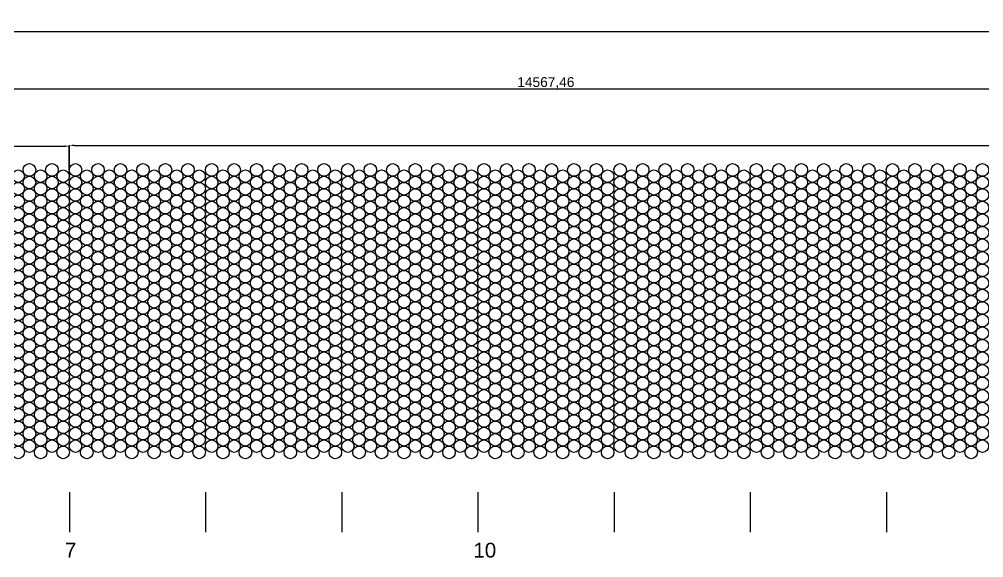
# Model space of a CAD drawing. Header units: millimetres. Extents: x -918 to 51042, y -35619 to 21649.
# Drawn here: x 7150 to 12064, y -26875 to -24131 of the extents above; entities that cross this region are included whole.
import ezdxf

# ---------------------------------------------------------------- set-up
doc = ezdxf.new("R2010")
doc.units = ezdxf.units.MM
doc.layers.add('для лазера', color=7, linetype='Continuous')
doc.styles.get("Standard").update_dxf_attribs({"font": 'arial.ttf'})
doc.dimstyles.new('ISO-25', dxfattribs={"dimtxt": 2.5, "dimasz": 2.5, "dimexe": 1.25, "dimexo": 0.625, "dimtad": 1, "dimtxsty": 'Standard', "dimcen": 2.5, "dimadec": 0, "dimazin": 0, "dimtfac": 1, "dimtmove": 0, "dimatfit": 3, "dimfxl": 1, "dimarcsym": 0})

# ---------------------------------------------------------------- blocks, each defined once
blk = doc.blocks.new('*D31')
at = {"layer": 'Defpoints', "color": 0, "transparency": 16777216}
for p in [(7405.3, -24777.5), (4630.3, -24899.1), (7405.3, -24930.7)]:
    blk.add_point(p, dxfattribs=at)
at = {"layer": 'для лазера', "color": 0, "lineweight": -2, "transparency": 16777216}
for p, q in [((4630.3, -24898.4), (4630.3, -24776.3)), ((4655.3, -24777.5), (7380.3, -24777.5)), ((7405.3, -24930.1), (7405.3, -24776.3))]:
    blk.add_line(p, q, dxfattribs=at)
at = {"layer": 'для лазера', "color": 0, "transparency": 16777216}
for points in [[(4655.3, -24773.3), (4655.3, -24781.7), (4630.3, -24777.5)], [(7380.3, -24773.3), (7380.3, -24781.7), (7405.3, -24777.5)]]:
    blk.add_solid(points, dxfattribs=at)
at = {"layer": 'для лазера', "color": 0, "transparency": 16777216, "insert": (6017.8, -24746.8), "char_height": 50, "attachment_point": 5}
blk.add_mtext('2775,04', dxfattribs=at)
blk = doc.blocks.new('*D32')
at = {"layer": 'Defpoints', "color": 0, "transparency": 16777216}
for p in [(17116.5, -24773.3), (7404.6, -24898.4), (17116.5, -24930.5)]:
    blk.add_point(p, dxfattribs=at)
at = {"layer": 'для лазера', "color": 0, "lineweight": -2, "transparency": 16777216}
for p, q in [((7404.6, -24897.7), (7404.6, -24772.1)), ((7429.6, -24773.3), (17091.5, -24773.3)), ((17116.5, -24929.8), (17116.5, -24772.1))]:
    blk.add_line(p, q, dxfattribs=at)
at = {"layer": 'для лазера', "color": 0, "transparency": 16777216}
for points in [[(7429.6, -24769.2), (7429.6, -24777.5), (7404.6, -24773.3)], [(17091.5, -24769.2), (17091.5, -24777.5), (17116.5, -24773.3)]]:
    blk.add_solid(points, dxfattribs=at)
at = {"layer": 'для лазера', "color": 0, "transparency": 16777216, "insert": (12260.5, -24742.7), "char_height": 50, "attachment_point": 5}
blk.add_mtext('9711,9', dxfattribs=at)
blk = doc.blocks.new('*D33')
at = {"layer": 'Defpoints', "color": 0, "transparency": 16777216}
for p in [(2549, -24486.1), (2549, -24898.3), (17116.5, -24930.4)]:
    blk.add_point(p, dxfattribs=at)
at = {"layer": 'для лазера', "color": 0, "lineweight": -2, "transparency": 16777216}
for p, q in [((2549, -24897.7), (2549, -24484.8)), ((17091.5, -24486.1), (2574, -24486.1)), ((17116.5, -24929.7), (17116.5, -24484.8))]:
    blk.add_line(p, q, dxfattribs=at)
at = {"layer": 'для лазера', "color": 0, "transparency": 16777216}
for points in [[(2574, -24481.9), (2574, -24490.2), (2549, -24486.1)], [(17091.5, -24481.9), (17091.5, -24490.2), (17116.5, -24486.1)]]:
    blk.add_solid(points, dxfattribs=at)
at = {"layer": 'для лазера', "color": 0, "transparency": 16777216, "insert": (9832.7, -24455.4), "char_height": 50, "attachment_point": 5}
blk.add_mtext('14567,46', dxfattribs=at)
blk = doc.blocks.new('*D37')
at = {"layer": 'Defpoints', "color": 0, "transparency": 16777216}
for p in [(2549, -24194.1), (2549, -24898.3), (21972, -24930.4)]:
    blk.add_point(p, dxfattribs=at)
at = {"layer": 'для лазера', "color": 0, "lineweight": -2, "transparency": 16777216}
for p, q in [((2549, -24897.7), (2549, -24192.9)), ((21947, -24194.1), (2574, -24194.1)), ((21972, -24929.7), (21972, -24192.9))]:
    blk.add_line(p, q, dxfattribs=at)
at = {"layer": 'для лазера', "color": 0, "transparency": 16777216}
for points in [[(2574, -24190), (2574, -24198.3), (2549, -24194.1)], [(21947, -24190), (21947, -24198.3), (21972, -24194.1)]]:
    blk.add_solid(points, dxfattribs=at)
at = {"layer": 'для лазера', "color": 0, "transparency": 16777216, "insert": (12260.5, -24163.5), "char_height": 50, "attachment_point": 5}
blk.add_mtext('19423,03', dxfattribs=at)

msp = doc.modelspace()

# ---------------------------------------------------------------- linework, layer by layer
at = {"layer": 'для лазера'}
for p, q in [((7405.332, -26541.836), (7405.332, -26745.308)), ((8099.094, -26541.836), (8099.094, -26745.308)), ((8792.856, -26541.836), (8792.856, -26745.308)), ((9486.617, -26541.836), (9486.617, -26745.308)), ((10180.379, -26541.836), (10180.379, -26745.308)), ((10874.14, -26541.836), (10874.14, -26745.308)), ((11567.902, -26541.836), (11567.902, -26745.308))]:
    msp.add_line(p, q, dxfattribs=at)
at = {"layer": 'для лазера', "color": 1}
for centre in [(7144.332, -24930.364), (7201.571, -24898.364), (7258.832, -24930.364), (7316.071, -24898.364), (7373.332, -24930.364), (7436.566, -24898.364), (7201.571, -24962.364), (7316.071, -24962.364), (7436.566, -24962.364), (7144.332, -24994.364), (7201.571, -25026.364), (7258.832, -24994.364), (7316.071, -25026.364), (7373.332, -24994.364), (7436.566, -25026.364), (7144.332, -25058.364), (7201.571, -25090.364), (7258.832, -25058.364), (7316.071, -25090.364), (7373.332, -25058.364), (7436.566, -25090.364), (7144.332, -25122.364), (7258.832, -25122.364), (7373.332, -25122.364), (7144.332, -25186.364), (7201.571, -25154.364), (7258.832, -25186.364), (7316.071, -25154.364), (7373.332, -25186.364), (7436.566, -25154.364), (7201.571, -25218.364), (7316.071, -25218.364), (7436.566, -25218.364), (7144.332, -25250.364), (7201.571, -25282.364), (7258.832, -25250.364), (7316.071, -25282.364), (7373.332, -25250.364), (7436.566, -25282.364), (7144.332, -25314.364), (7258.832, -25314.364), (7373.332, -25314.364), (7144.332, -25378.364), (7201.571, -25346.364), (7258.832, -25378.364), (7316.071, -25346.364), (7373.332, -25378.364), (7436.566, -25346.364), (7201.571, -25410.364), (7316.071, -25410.364), (7436.566, -25410.364), (7144.332, -25442.364), (7201.571, -25474.364), (7258.832, -25442.364), (7316.071, -25474.364), (7373.332, -25442.364), (7436.566, -25474.364), (7144.332, -25506.364), (7258.832, -25506.364), (7373.332, -25506.364), (7144.332, -25570.364), (7201.571, -25538.364), (7258.832, -25570.364), (7316.071, -25538.364), (7373.332, -25570.364), (7436.566, -25538.364), (7201.571, -25602.364), (7316.071, -25602.364), (7436.566, -25602.364), (7144.332, -25634.364), (7201.571, -25666.364), (7258.832, -25634.364), (7316.071, -25666.364), (7373.332, -25634.364), (7436.566, -25666.364), (7144.332, -25698.364), (7201.571, -25730.364), (7258.832, -25698.364), (7316.071, -25730.364), (7373.332, -25698.364), (7436.566, -25730.364), (7144.332, -25762.364), (7258.832, -25762.364), (7373.332, -25762.364), (7144.332, -25826.364), (7201.571, -25794.364), (7258.832, -25826.364), (7316.071, -25794.364), (7373.332, -25826.364), (7436.566, -25794.364), (7201.571, -25858.364), (7316.071, -25858.364), (7436.566, -25858.364), (7144.332, -25890.364), (7201.571, -25922.364), (7258.832, -25890.364), (7316.071, -25922.364), (7373.332, -25890.364), (7436.566, -25922.364), (7144.332, -25954.364), (7258.832, -25954.364), (7373.332, -25954.364), (7144.332, -26018.364), (7201.571, -25986.364), (7258.832, -26018.364), (7316.071, -25986.364), (7373.332, -26018.364), (7436.566, -25986.364), (7201.571, -26050.364), (7316.071, -26050.364), (7436.566, -26050.364), (7144.332, -26082.364), (7201.571, -26114.364), (7258.832, -26082.364), (7316.071, -26114.364), (7373.332, -26082.364), (7436.566, -26114.364), (7144.332, -26146.364), (7258.832, -26146.364), (7373.332, -26146.364), (7144.332, -26210.364), (7201.571, -26178.364), (7258.832, -26210.364), (7316.071, -26178.364), (7373.332, -26210.364), (7436.566, -26178.364), (7201.571, -26242.364), (7316.071, -26242.364), (7436.566, -26242.364), (7144.332, -26274.364), (7201.571, -26306.364), (7258.832, -26274.364), (7316.071, -26306.364), (7373.332, -26274.364), (7436.566, -26306.364), (7144.332, -26338.364), (7258.832, -26338.364), (7373.332, -26338.364)]:
    msp.add_circle(centre, 32, dxfattribs=at)
at = {"layer": 'для лазера', "color": 30, "true_color": 0xf26722}
for centre in [(7493.828, -24930.364), (7551.066, -24898.364), (7608.328, -24930.364), (7665.566, -24898.364), (7722.828, -24930.364), (7780.066, -24898.364), (7837.328, -24930.364), (7894.566, -24898.364), (7951.828, -24930.364), (8009.066, -24898.364), (8066.328, -24930.364), (8130.328, -24898.364), (8187.589, -24930.364), (8244.828, -24898.364), (8302.089, -24930.364), (8359.328, -24898.364), (8416.589, -24930.364), (8473.828, -24898.364), (8531.089, -24930.364), (8588.328, -24898.364), (8645.589, -24930.364), (8702.828, -24898.364), (8760.089, -24930.364), (8824.089, -24898.364), (8881.351, -24930.364), (8938.589, -24898.364), (8995.851, -24930.364), (9053.089, -24898.364), (9110.351, -24930.364), (9167.589, -24898.364), (9224.851, -24930.364), (9282.089, -24898.364), (9339.351, -24930.364), (9396.589, -24898.364), (9453.851, -24930.364), (9517.851, -24898.364), (9575.112, -24930.364), (9632.351, -24898.364), (9689.612, -24930.364), (9746.851, -24898.364), (9804.112, -24930.364), (9861.351, -24898.364), (9918.612, -24930.364), (9975.851, -24898.364), (10033.112, -24930.364), (10090.351, -24898.364), (10147.612, -24930.364), (10211.612, -24898.364), (10268.874, -24930.364), (10326.112, -24898.364), (10383.374, -24930.364), (10440.612, -24898.364), (10497.874, -24930.364), (10555.112, -24898.364), (10612.374, -24930.364), (10669.612, -24898.364), (10726.874, -24930.364), (10784.112, -24898.364), (10841.374, -24930.364), (10905.374, -24898.364), (10962.636, -24930.364), (11019.874, -24898.364), (11077.136, -24930.364), (11134.374, -24898.364), (11191.636, -24930.364), (11248.874, -24898.364), (11306.136, -24930.364), (11363.374, -24898.364), (11420.636, -24930.364), (11477.874, -24898.364), (11535.136, -24930.364), (11599.136, -24898.364), (11656.397, -24930.364), (11713.636, -24898.364), (11770.897, -24930.364), (11828.136, -24898.364), (11885.397, -24930.364), (11942.636, -24898.364), (11999.897, -24930.364), (12057.136, -24898.364), (7551.066, -24962.364), (7665.566, -24962.364), (7780.066, -24962.364), (7894.566, -24962.364), (8009.066, -24962.364), (8130.328, -24962.364), (8244.828, -24962.364), (8359.328, -24962.364), (8473.828, -24962.364), (8588.328, -24962.364), (8702.828, -24962.364), (8824.089, -24962.364), (8938.589, -24962.364), (9053.089, -24962.364), (9167.589, -24962.364), (9282.089, -24962.364), (9396.589, -24962.364), (9517.851, -24962.364), (9632.351, -24962.364), (9746.851, -24962.364), (9861.351, -24962.364), (9975.851, -24962.364), (10090.351, -24962.364), (10211.612, -24962.364), (10326.112, -24962.364), (10440.612, -24962.364), (10555.112, -24962.364), (10669.612, -24962.364), (10784.112, -24962.364), (10905.374, -24962.364), (11019.874, -24962.364), (11134.374, -24962.364), (11248.874, -24962.364), (11363.374, -24962.364), (11477.874, -24962.364), (11599.136, -24962.364), (11713.636, -24962.364), (11828.136, -24962.364), (11942.636, -24962.364), (12057.136, -24962.364), (7493.828, -24994.364), (7551.066, -25026.364), (7608.328, -24994.364), (7665.566, -25026.364), (7722.828, -24994.364), (7780.066, -25026.364), (7837.328, -24994.364), (7894.566, -25026.364), (7951.828, -24994.364), (8009.066, -25026.364), (8066.328, -24994.364), (8130.328, -25026.364), (8187.589, -24994.364), (8244.828, -25026.364), (8302.089, -24994.364), (8359.328, -25026.364), (8416.589, -24994.364), (8473.828, -25026.364), (8531.089, -24994.364), (8588.328, -25026.364), (8645.589, -24994.364), (8702.828, -25026.364), (8760.089, -24994.364), (8824.089, -25026.364), (8881.351, -24994.364), (8938.589, -25026.364), (8995.851, -24994.364), (9053.089, -25026.364), (9110.351, -24994.364), (9167.589, -25026.364), (9224.851, -24994.364), (9282.089, -25026.364), (9339.351, -24994.364), (9396.589, -25026.364), (9453.851, -24994.364), (9517.851, -25026.364), (9575.112, -24994.364), (9632.351, -25026.364), (9689.612, -24994.364), (9746.851, -25026.364), (9804.112, -24994.364), (9861.351, -25026.364), (9918.612, -24994.364), (9975.851, -25026.364), (10033.112, -24994.364), (10090.351, -25026.364), (10147.612, -24994.364), (10211.612, -25026.364), (10268.874, -24994.364), (10326.112, -25026.364), (10383.374, -24994.364), (10440.612, -25026.364), (10497.874, -24994.364), (10555.112, -25026.364), (10612.374, -24994.364), (10669.612, -25026.364), (10726.874, -24994.364), (10784.112, -25026.364), (10841.374, -24994.364), (10905.374, -25026.364), (10962.636, -24994.364), (11019.874, -25026.364), (11077.136, -24994.364), (11134.374, -25026.364), (11191.636, -24994.364), (11248.874, -25026.364), (11306.136, -24994.364), (11363.374, -25026.364), (11420.636, -24994.364), (11477.874, -25026.364), (11535.136, -24994.364), (11599.136, -25026.364), (11656.397, -24994.364), (11713.636, -25026.364), (11770.897, -24994.364), (11828.136, -25026.364), (11885.397, -24994.364), (11942.636, -25026.364), (11999.897, -24994.364), (12057.136, -25026.364), (7493.828, -25058.364), (7551.066, -25090.364), (7608.328, -25058.364), (7665.566, -25090.364), (7722.828, -25058.364), (7780.066, -25090.364), (7837.328, -25058.364), (7894.566, -25090.364), (7951.828, -25058.364), (8009.066, -25090.364), (8066.328, -25058.364), (8130.328, -25090.364), (8187.589, -25058.364), (8244.828, -25090.364), (8302.089, -25058.364), (8359.328, -25090.364), (8416.589, -25058.364), (8473.828, -25090.364), (8531.089, -25058.364), (8588.328, -25090.364), (8645.589, -25058.364), (8702.828, -25090.364), (8760.089, -25058.364), (8824.089, -25090.364), (8881.351, -25058.364), (8938.589, -25090.364), (8995.851, -25058.364), (9053.089, -25090.364), (9110.351, -25058.364), (9167.589, -25090.364), (9224.851, -25058.364), (9282.089, -25090.364), (9339.351, -25058.364), (9396.589, -25090.364), (9453.851, -25058.364), (9517.851, -25090.364), (9575.112, -25058.364), (9632.351, -25090.364), (9689.612, -25058.364), (9746.851, -25090.364), (9804.112, -25058.364), (9861.351, -25090.364), (9918.612, -25058.364), (9975.851, -25090.364), (10033.112, -25058.364), (10090.351, -25090.364), (10147.612, -25058.364), (10211.612, -25090.364), (10268.874, -25058.364), (10326.112, -25090.364), (10383.374, -25058.364), (10440.612, -25090.364), (10497.874, -25058.364), (10555.112, -25090.364), (10612.374, -25058.364), (10669.612, -25090.364), (10726.874, -25058.364), (10784.112, -25090.364), (10841.374, -25058.364), (10905.374, -25090.364), (10962.636, -25058.364), (11019.874, -25090.364), (11077.136, -25058.364), (11134.374, -25090.364), (11191.636, -25058.364), (11248.874, -25090.364), (11306.136, -25058.364), (11363.374, -25090.364), (11420.636, -25058.364), (11477.874, -25090.364), (11535.136, -25058.364), (11599.136, -25090.364), (11656.397, -25058.364), (11713.636, -25090.364), (11770.897, -25058.364), (11828.136, -25090.364), (11885.397, -25058.364), (11942.636, -25090.364), (11999.897, -25058.364), (12057.136, -25090.364), (7493.828, -25122.364), (7608.328, -25122.364), (7722.828, -25122.364), (7837.328, -25122.364), (7951.828, -25122.364), (8066.328, -25122.364), (8187.589, -25122.364), (8302.089, -25122.364), (8416.589, -25122.364), (8531.089, -25122.364), (8645.589, -25122.364), (8760.089, -25122.364), (8881.351, -25122.364), (8995.851, -25122.364), (9110.351, -25122.364), (9224.851, -25122.364), (9339.351, -25122.364), (9453.851, -25122.364), (9575.112, -25122.364), (9689.612, -25122.364), (9804.112, -25122.364), (9918.612, -25122.364), (10033.112, -25122.364), (10147.612, -25122.364), (10268.874, -25122.364), (10383.374, -25122.364), (10497.874, -25122.364), (10612.374, -25122.364), (10726.874, -25122.364), (10841.374, -25122.364), (10962.636, -25122.364), (11077.136, -25122.364), (11191.636, -25122.364), (11306.136, -25122.364), (11420.636, -25122.364), (11535.136, -25122.364), (11656.397, -25122.364), (11770.897, -25122.364), (11885.397, -25122.364), (11999.897, -25122.364), (7493.828, -25186.364), (7551.066, -25154.364), (7608.328, -25186.364), (7665.566, -25154.364), (7722.828, -25186.364), (7780.066, -25154.364), (7837.328, -25186.364), (7894.566, -25154.364), (7951.828, -25186.364), (8009.066, -25154.364), (8066.328, -25186.364), (8130.328, -25154.364), (8187.589, -25186.364), (8244.828, -25154.364), (8302.089, -25186.364), (8359.328, -25154.364), (8416.589, -25186.364), (8473.828, -25154.364), (8531.089, -25186.364), (8588.328, -25154.364), (8645.589, -25186.364), (8702.828, -25154.364), (8760.089, -25186.364), (8824.089, -25154.364), (8881.351, -25186.364), (8938.589, -25154.364), (8995.851, -25186.364), (9053.089, -25154.364), (9110.351, -25186.364), (9167.589, -25154.364), (9224.851, -25186.364), (9282.089, -25154.364), (9339.351, -25186.364), (9396.589, -25154.364), (9453.851, -25186.364), (9517.851, -25154.364), (9575.112, -25186.364), (9632.351, -25154.364), (9689.612, -25186.364), (9746.851, -25154.364), (9804.112, -25186.364), (9861.351, -25154.364), (9918.612, -25186.364), (9975.851, -25154.364), (10033.112, -25186.364), (10090.351, -25154.364), (10147.612, -25186.364), (10211.612, -25154.364), (10268.874, -25186.364), (10326.112, -25154.364), (10383.374, -25186.364), (10440.612, -25154.364), (10497.874, -25186.364), (10555.112, -25154.364), (10612.374, -25186.364), (10669.612, -25154.364), (10726.874, -25186.364), (10784.112, -25154.364), (10841.374, -25186.364), (10905.374, -25154.364), (10962.636, -25186.364), (11019.874, -25154.364), (11077.136, -25186.364), (11134.374, -25154.364), (11191.636, -25186.364), (11248.874, -25154.364), (11306.136, -25186.364), (11363.374, -25154.364), (11420.636, -25186.364), (11477.874, -25154.364), (11535.136, -25186.364), (11599.136, -25154.364), (11656.397, -25186.364), (11713.636, -25154.364), (11770.897, -25186.364), (11828.136, -25154.364), (11885.397, -25186.364), (11942.636, -25154.364), (11999.897, -25186.364), (12057.136, -25154.364), (7551.066, -25218.364), (7665.566, -25218.364), (7780.066, -25218.364), (7894.566, -25218.364), (8009.066, -25218.364), (8130.328, -25218.364), (8244.828, -25218.364), (8359.328, -25218.364), (8473.828, -25218.364), (8588.328, -25218.364), (8702.828, -25218.364), (8824.089, -25218.364), (8938.589, -25218.364), (9053.089, -25218.364), (9167.589, -25218.364), (9282.089, -25218.364), (9396.589, -25218.364), (9517.851, -25218.364), (9632.351, -25218.364), (9746.851, -25218.364), (9861.351, -25218.364), (9975.851, -25218.364), (10090.351, -25218.364), (10211.612, -25218.364), (10326.112, -25218.364), (10440.612, -25218.364), (10555.112, -25218.364), (10669.612, -25218.364), (10784.112, -25218.364), (10905.374, -25218.364), (11019.874, -25218.364), (11134.374, -25218.364), (11248.874, -25218.364), (11363.374, -25218.364), (11477.874, -25218.364), (11599.136, -25218.364), (11713.636, -25218.364), (11828.136, -25218.364), (11942.636, -25218.364), (12057.136, -25218.364), (7493.828, -25250.364), (7551.066, -25282.364), (7608.328, -25250.364), (7665.566, -25282.364), (7722.828, -25250.364), (7780.066, -25282.364), (7837.328, -25250.364), (7894.566, -25282.364), (7951.828, -25250.364), (8009.066, -25282.364), (8066.328, -25250.364), (8130.328, -25282.364), (8187.589, -25250.364), (8244.828, -25282.364), (8302.089, -25250.364), (8359.328, -25282.364), (8416.589, -25250.364), (8473.828, -25282.364), (8531.089, -25250.364), (8588.328, -25282.364), (8645.589, -25250.364), (8702.828, -25282.364), (8760.089, -25250.364), (8824.089, -25282.364), (8881.351, -25250.364), (8938.589, -25282.364), (8995.851, -25250.364), (9053.089, -25282.364), (9110.351, -25250.364), (9167.589, -25282.364), (9224.851, -25250.364), (9282.089, -25282.364), (9339.351, -25250.364), (9396.589, -25282.364), (9453.851, -25250.364), (9517.851, -25282.364), (9575.112, -25250.364), (9632.351, -25282.364), (9689.612, -25250.364), (9746.851, -25282.364), (9804.112, -25250.364), (9861.351, -25282.364), (9918.612, -25250.364), (9975.851, -25282.364), (10033.112, -25250.364), (10090.351, -25282.364), (10147.612, -25250.364), (10211.612, -25282.364), (10268.874, -25250.364), (10326.112, -25282.364), (10383.374, -25250.364), (10440.612, -25282.364), (10497.874, -25250.364), (10555.112, -25282.364), (10612.374, -25250.364), (10669.612, -25282.364), (10726.874, -25250.364), (10784.112, -25282.364), (10841.374, -25250.364), (10905.374, -25282.364), (10962.636, -25250.364), (11019.874, -25282.364), (11077.136, -25250.364), (11134.374, -25282.364), (11191.636, -25250.364), (11248.874, -25282.364), (11306.136, -25250.364), (11363.374, -25282.364), (11420.636, -25250.364), (11477.874, -25282.364), (11535.136, -25250.364), (11599.136, -25282.364), (11656.397, -25250.364), (11713.636, -25282.364), (11770.897, -25250.364), (11828.136, -25282.364), (11885.397, -25250.364), (11942.636, -25282.364), (11999.897, -25250.364), (12057.136, -25282.364), (7493.828, -25314.364), (7608.328, -25314.364), (7722.828, -25314.364), (7837.328, -25314.364), (7951.828, -25314.364), (8066.328, -25314.364), (8187.589, -25314.364), (8302.089, -25314.364), (8416.589, -25314.364), (8531.089, -25314.364), (8645.589, -25314.364), (8760.089, -25314.364), (8881.351, -25314.364), (8995.851, -25314.364), (9110.351, -25314.364), (9224.851, -25314.364), (9339.351, -25314.364), (9453.851, -25314.364), (9575.112, -25314.364), (9689.612, -25314.364), (9804.112, -25314.364), (9918.612, -25314.364), (10033.112, -25314.364), (10147.612, -25314.364), (10268.874, -25314.364), (10383.374, -25314.364), (10497.874, -25314.364), (10612.374, -25314.364), (10726.874, -25314.364), (10841.374, -25314.364), (10962.636, -25314.364), (11077.136, -25314.364), (11191.636, -25314.364), (11306.136, -25314.364), (11420.636, -25314.364), (11535.136, -25314.364), (11656.397, -25314.364), (11770.897, -25314.364), (11885.397, -25314.364), (11999.897, -25314.364), (7493.828, -25378.364), (7551.066, -25346.364), (7608.328, -25378.364), (7665.566, -25346.364), (7722.828, -25378.364), (7780.066, -25346.364), (7837.328, -25378.364), (7894.566, -25346.364), (7951.828, -25378.364), (8009.066, -25346.364), (8066.328, -25378.364), (8130.328, -25346.364), (8187.589, -25378.364), (8244.828, -25346.364), (8302.089, -25378.364), (8359.328, -25346.364), (8416.589, -25378.364), (8473.828, -25346.364), (8531.089, -25378.364), (8588.328, -25346.364), (8645.589, -25378.364), (8702.828, -25346.364), (8760.089, -25378.364), (8824.089, -25346.364), (8881.351, -25378.364), (8938.589, -25346.364), (8995.851, -25378.364), (9053.089, -25346.364), (9110.351, -25378.364), (9167.589, -25346.364), (9224.851, -25378.364), (9282.089, -25346.364), (9339.351, -25378.364), (9396.589, -25346.364), (9453.851, -25378.364), (9517.851, -25346.364), (9575.112, -25378.364), (9632.351, -25346.364), (9689.612, -25378.364), (9746.851, -25346.364), (9804.112, -25378.364), (9861.351, -25346.364), (9918.612, -25378.364), (9975.851, -25346.364), (10033.112, -25378.364), (10090.351, -25346.364), (10147.612, -25378.364), (10211.612, -25346.364), (10268.874, -25378.364), (10326.112, -25346.364), (10383.374, -25378.364), (10440.612, -25346.364), (10497.874, -25378.364), (10555.112, -25346.364), (10612.374, -25378.364), (10669.612, -25346.364), (10726.874, -25378.364), (10784.112, -25346.364), (10841.374, -25378.364), (10905.374, -25346.364), (10962.636, -25378.364), (11019.874, -25346.364), (11077.136, -25378.364), (11134.374, -25346.364), (11191.636, -25378.364), (11248.874, -25346.364), (11306.136, -25378.364), (11363.374, -25346.364), (11420.636, -25378.364), (11477.874, -25346.364), (11535.136, -25378.364), (11599.136, -25346.364), (11656.397, -25378.364), (11713.636, -25346.364), (11770.897, -25378.364), (11828.136, -25346.364), (11885.397, -25378.364), (11942.636, -25346.364), (11999.897, -25378.364), (12057.136, -25346.364), (7551.066, -25410.364), (7665.566, -25410.364), (7780.066, -25410.364), (7894.566, -25410.364), (8009.066, -25410.364), (8130.328, -25410.364), (8244.828, -25410.364), (8359.328, -25410.364), (8473.828, -25410.364), (8588.328, -25410.364), (8702.828, -25410.364), (8824.089, -25410.364), (8938.589, -25410.364), (9053.089, -25410.364), (9167.589, -25410.364), (9282.089, -25410.364), (9396.589, -25410.364), (9517.851, -25410.364), (9632.351, -25410.364), (9746.851, -25410.364), (9861.351, -25410.364), (9975.851, -25410.364), (10090.351, -25410.364), (10211.612, -25410.364), (10326.112, -25410.364), (10440.612, -25410.364), (10555.112, -25410.364), (10669.612, -25410.364), (10784.112, -25410.364), (10905.374, -25410.364), (11019.874, -25410.364), (11134.374, -25410.364), (11248.874, -25410.364), (11363.374, -25410.364), (11477.874, -25410.364), (11599.136, -25410.364), (11713.636, -25410.364), (11828.136, -25410.364), (11942.636, -25410.364), (12057.136, -25410.364), (7493.828, -25442.364), (7551.066, -25474.364), (7608.328, -25442.364), (7665.566, -25474.364), (7722.828, -25442.364), (7780.066, -25474.364), (7837.328, -25442.364), (7894.566, -25474.364), (7951.828, -25442.364), (8009.066, -25474.364), (8066.328, -25442.364), (8130.328, -25474.364), (8187.589, -25442.364), (8244.828, -25474.364), (8302.089, -25442.364), (8359.328, -25474.364), (8416.589, -25442.364), (8473.828, -25474.364), (8531.089, -25442.364), (8588.328, -25474.364), (8645.589, -25442.364), (8702.828, -25474.364), (8760.089, -25442.364), (8824.089, -25474.364), (8881.351, -25442.364), (8938.589, -25474.364), (8995.851, -25442.364), (9053.089, -25474.364), (9110.351, -25442.364), (9167.589, -25474.364), (9224.851, -25442.364), (9282.089, -25474.364), (9339.351, -25442.364), (9396.589, -25474.364), (9453.851, -25442.364), (9517.851, -25474.364), (9575.112, -25442.364), (9632.351, -25474.364), (9689.612, -25442.364), (9746.851, -25474.364), (9804.112, -25442.364), (9861.351, -25474.364), (9918.612, -25442.364), (9975.851, -25474.364), (10033.112, -25442.364), (10090.351, -25474.364), (10147.612, -25442.364), (10211.612, -25474.364), (10268.874, -25442.364), (10326.112, -25474.364), (10383.374, -25442.364), (10440.612, -25474.364), (10497.874, -25442.364), (10555.112, -25474.364), (10612.374, -25442.364), (10669.612, -25474.364), (10726.874, -25442.364), (10784.112, -25474.364), (10841.374, -25442.364), (10905.374, -25474.364), (10962.636, -25442.364), (11019.874, -25474.364), (11077.136, -25442.364), (11134.374, -25474.364), (11191.636, -25442.364), (11248.874, -25474.364), (11306.136, -25442.364), (11363.374, -25474.364), (11420.636, -25442.364), (11477.874, -25474.364), (11535.136, -25442.364), (11599.136, -25474.364), (11656.397, -25442.364), (11713.636, -25474.364), (11770.897, -25442.364), (11828.136, -25474.364), (11885.397, -25442.364), (11942.636, -25474.364), (11999.897, -25442.364), (12057.136, -25474.364), (7493.828, -25506.364), (7608.328, -25506.364), (7722.828, -25506.364), (7837.328, -25506.364), (7951.828, -25506.364), (8066.328, -25506.364), (8187.589, -25506.364), (8302.089, -25506.364), (8416.589, -25506.364), (8531.089, -25506.364), (8645.589, -25506.364), (8760.089, -25506.364), (8881.351, -25506.364), (8995.851, -25506.364), (9110.351, -25506.364), (9224.851, -25506.364), (9339.351, -25506.364), (9453.851, -25506.364), (9575.112, -25506.364), (9689.612, -25506.364), (9804.112, -25506.364), (9918.612, -25506.364), (10033.112, -25506.364), (10147.612, -25506.364), (10268.874, -25506.364), (10383.374, -25506.364), (10497.874, -25506.364), (10612.374, -25506.364), (10726.874, -25506.364), (10841.374, -25506.364), (10962.636, -25506.364), (11077.136, -25506.364), (11191.636, -25506.364), (11306.136, -25506.364), (11420.636, -25506.364), (11535.136, -25506.364), (11656.397, -25506.364), (11770.897, -25506.364), (11885.397, -25506.364), (11999.897, -25506.364), (7493.828, -25570.364), (7551.066, -25538.364), (7608.328, -25570.364), (7665.566, -25538.364), (7722.828, -25570.364), (7780.066, -25538.364), (7837.328, -25570.364), (7894.566, -25538.364), (7951.828, -25570.364), (8009.066, -25538.364), (8066.328, -25570.364), (8130.328, -25538.364), (8187.589, -25570.364), (8244.828, -25538.364), (8302.089, -25570.364), (8359.328, -25538.364), (8416.589, -25570.364), (8473.828, -25538.364), (8531.089, -25570.364), (8588.328, -25538.364), (8645.589, -25570.364), (8702.828, -25538.364), (8760.089, -25570.364), (8824.089, -25538.364), (8881.351, -25570.364), (8938.589, -25538.364), (8995.851, -25570.364), (9053.089, -25538.364), (9110.351, -25570.364), (9167.589, -25538.364), (9224.851, -25570.364), (9282.089, -25538.364), (9339.351, -25570.364), (9396.589, -25538.364), (9453.851, -25570.364), (9517.851, -25538.364), (9575.112, -25570.364), (9632.351, -25538.364), (9689.612, -25570.364), (9746.851, -25538.364), (9804.112, -25570.364), (9861.351, -25538.364), (9918.612, -25570.364), (9975.851, -25538.364), (10033.112, -25570.364), (10090.351, -25538.364), (10147.612, -25570.364), (10211.612, -25538.364), (10268.874, -25570.364), (10326.112, -25538.364), (10383.374, -25570.364), (10440.612, -25538.364), (10497.874, -25570.364), (10555.112, -25538.364), (10612.374, -25570.364), (10669.612, -25538.364), (10726.874, -25570.364), (10784.112, -25538.364), (10841.374, -25570.364), (10905.374, -25538.364), (10962.636, -25570.364), (11019.874, -25538.364), (11077.136, -25570.364), (11134.374, -25538.364), (11191.636, -25570.364), (11248.874, -25538.364), (11306.136, -25570.364), (11363.374, -25538.364), (11420.636, -25570.364), (11477.874, -25538.364), (11535.136, -25570.364), (11599.136, -25538.364), (11656.397, -25570.364), (11713.636, -25538.364), (11770.897, -25570.364), (11828.136, -25538.364), (11885.397, -25570.364), (11942.636, -25538.364), (11999.897, -25570.364), (12057.136, -25538.364), (7551.066, -25602.364), (7665.566, -25602.364), (7780.066, -25602.364), (7894.566, -25602.364), (8009.066, -25602.364), (8130.328, -25602.364), (8244.828, -25602.364), (8359.328, -25602.364), (8473.828, -25602.364), (8588.328, -25602.364), (8702.828, -25602.364), (8824.089, -25602.364), (8938.589, -25602.364), (9053.089, -25602.364), (9167.589, -25602.364), (9282.089, -25602.364), (9396.589, -25602.364), (9517.851, -25602.364), (9632.351, -25602.364), (9746.851, -25602.364), (9861.351, -25602.364), (9975.851, -25602.364), (10090.351, -25602.364), (10211.612, -25602.364), (10326.112, -25602.364), (10440.612, -25602.364), (10555.112, -25602.364), (10669.612, -25602.364), (10784.112, -25602.364), (10905.374, -25602.364), (11019.874, -25602.364), (11134.374, -25602.364), (11248.874, -25602.364), (11363.374, -25602.364), (11477.874, -25602.364), (11599.136, -25602.364), (11713.636, -25602.364), (11828.136, -25602.364), (11942.636, -25602.364), (12057.136, -25602.364), (7493.828, -25634.364), (7551.066, -25666.364), (7608.328, -25634.364), (7665.566, -25666.364), (7722.828, -25634.364), (7780.066, -25666.364), (7837.328, -25634.364), (7894.566, -25666.364), (7951.828, -25634.364), (8009.066, -25666.364), (8066.328, -25634.364), (8130.328, -25666.364), (8187.589, -25634.364), (8244.828, -25666.364), (8302.089, -25634.364), (8359.328, -25666.364), (8416.589, -25634.364), (8473.828, -25666.364), (8531.089, -25634.364), (8588.328, -25666.364), (8645.589, -25634.364), (8702.828, -25666.364), (8760.089, -25634.364), (8824.089, -25666.364), (8881.351, -25634.364), (8938.589, -25666.364), (8995.851, -25634.364), (9053.089, -25666.364), (9110.351, -25634.364), (9167.589, -25666.364), (9224.851, -25634.364), (9282.089, -25666.364), (9339.351, -25634.364), (9396.589, -25666.364), (9453.851, -25634.364), (9517.851, -25666.364), (9575.112, -25634.364), (9632.351, -25666.364), (9689.612, -25634.364), (9746.851, -25666.364), (9804.112, -25634.364), (9861.351, -25666.364), (9918.612, -25634.364), (9975.851, -25666.364), (10033.112, -25634.364), (10090.351, -25666.364), (10147.612, -25634.364), (10211.612, -25666.364), (10268.874, -25634.364), (10326.112, -25666.364), (10383.374, -25634.364), (10440.612, -25666.364), (10497.874, -25634.364), (10555.112, -25666.364), (10612.374, -25634.364), (10669.612, -25666.364), (10726.874, -25634.364), (10784.112, -25666.364), (10841.374, -25634.364), (10905.374, -25666.364), (10962.636, -25634.364), (11019.874, -25666.364), (11077.136, -25634.364), (11134.374, -25666.364), (11191.636, -25634.364), (11248.874, -25666.364), (11306.136, -25634.364), (11363.374, -25666.364), (11420.636, -25634.364), (11477.874, -25666.364), (11535.136, -25634.364), (11599.136, -25666.364), (11656.397, -25634.364), (11713.636, -25666.364), (11770.897, -25634.364), (11828.136, -25666.364), (11885.397, -25634.364), (11942.636, -25666.364), (11999.897, -25634.364), (12057.136, -25666.364), (7493.828, -25698.364), (7551.066, -25730.364), (7608.328, -25698.364), (7665.566, -25730.364), (7722.828, -25698.364), (7780.066, -25730.364), (7837.328, -25698.364), (7894.566, -25730.364), (7951.828, -25698.364), (8009.066, -25730.364), (8066.328, -25698.364), (8130.328, -25730.364), (8187.589, -25698.364), (8244.828, -25730.364), (8302.089, -25698.364), (8359.328, -25730.364), (8416.589, -25698.364), (8473.828, -25730.364), (8531.089, -25698.364), (8588.328, -25730.364), (8645.589, -25698.364), (8702.828, -25730.364), (8760.089, -25698.364), (8824.089, -25730.364), (8881.351, -25698.364), (8938.589, -25730.364), (8995.851, -25698.364), (9053.089, -25730.364), (9110.351, -25698.364), (9167.589, -25730.364), (9224.851, -25698.364), (9282.089, -25730.364), (9339.351, -25698.364), (9396.589, -25730.364), (9453.851, -25698.364), (9517.851, -25730.364), (9575.112, -25698.364), (9632.351, -25730.364), (9689.612, -25698.364), (9746.851, -25730.364), (9804.112, -25698.364), (9861.351, -25730.364), (9918.612, -25698.364), (9975.851, -25730.364), (10033.112, -25698.364), (10090.351, -25730.364), (10147.612, -25698.364), (10211.612, -25730.364), (10268.874, -25698.364), (10326.112, -25730.364), (10383.374, -25698.364), (10440.612, -25730.364), (10497.874, -25698.364), (10555.112, -25730.364), (10612.374, -25698.364), (10669.612, -25730.364), (10726.874, -25698.364), (10784.112, -25730.364), (10841.374, -25698.364), (10905.374, -25730.364), (10962.636, -25698.364), (11019.874, -25730.364), (11077.136, -25698.364), (11134.374, -25730.364), (11191.636, -25698.364), (11248.874, -25730.364), (11306.136, -25698.364), (11363.374, -25730.364), (11420.636, -25698.364), (11477.874, -25730.364), (11535.136, -25698.364), (11599.136, -25730.364), (11656.397, -25698.364), (11713.636, -25730.364), (11770.897, -25698.364), (11828.136, -25730.364), (11885.397, -25698.364), (11942.636, -25730.364), (11999.897, -25698.364), (12057.136, -25730.364), (7493.828, -25762.364), (7608.328, -25762.364), (7722.828, -25762.364), (7837.328, -25762.364), (7951.828, -25762.364), (8066.328, -25762.364), (8187.589, -25762.364), (8302.089, -25762.364), (8416.589, -25762.364), (8531.089, -25762.364), (8645.589, -25762.364), (8760.089, -25762.364), (8881.351, -25762.364), (8995.851, -25762.364), (9110.351, -25762.364), (9224.851, -25762.364), (9339.351, -25762.364), (9453.851, -25762.364), (9575.112, -25762.364), (9689.612, -25762.364), (9804.112, -25762.364), (9918.612, -25762.364), (10033.112, -25762.364), (10147.612, -25762.364), (10268.874, -25762.364), (10383.374, -25762.364), (10497.874, -25762.364), (10612.374, -25762.364), (10726.874, -25762.364), (10841.374, -25762.364), (10962.636, -25762.364), (11077.136, -25762.364), (11191.636, -25762.364), (11306.136, -25762.364), (11420.636, -25762.364), (11535.136, -25762.364), (11656.397, -25762.364), (11770.897, -25762.364), (11885.397, -25762.364), (11999.897, -25762.364), (7493.828, -25826.364), (7551.066, -25794.364), (7608.328, -25826.364), (7665.566, -25794.364), (7722.828, -25826.364), (7780.066, -25794.364), (7837.328, -25826.364), (7894.566, -25794.364), (7951.828, -25826.364), (8009.066, -25794.364), (8066.328, -25826.364), (8130.328, -25794.364), (8187.589, -25826.364), (8244.828, -25794.364), (8302.089, -25826.364), (8359.328, -25794.364), (8416.589, -25826.364), (8473.828, -25794.364), (8531.089, -25826.364), (8588.328, -25794.364), (8645.589, -25826.364), (8702.828, -25794.364), (8760.089, -25826.364), (8824.089, -25794.364), (8881.351, -25826.364), (8938.589, -25794.364), (8995.851, -25826.364), (9053.089, -25794.364), (9110.351, -25826.364), (9167.589, -25794.364), (9224.851, -25826.364), (9282.089, -25794.364), (9339.351, -25826.364), (9396.589, -25794.364), (9453.851, -25826.364), (9517.851, -25794.364), (9575.112, -25826.364), (9632.351, -25794.364), (9689.612, -25826.364), (9746.851, -25794.364), (9804.112, -25826.364), (9861.351, -25794.364), (9918.612, -25826.364), (9975.851, -25794.364), (10033.112, -25826.364), (10090.351, -25794.364), (10147.612, -25826.364), (10211.612, -25794.364), (10268.874, -25826.364), (10326.112, -25794.364), (10383.374, -25826.364), (10440.612, -25794.364), (10497.874, -25826.364), (10555.112, -25794.364), (10612.374, -25826.364), (10669.612, -25794.364), (10726.874, -25826.364), (10784.112, -25794.364), (10841.374, -25826.364), (10905.374, -25794.364), (10962.636, -25826.364), (11019.874, -25794.364), (11077.136, -25826.364), (11134.374, -25794.364), (11191.636, -25826.364), (11248.874, -25794.364), (11306.136, -25826.364), (11363.374, -25794.364), (11420.636, -25826.364), (11477.874, -25794.364), (11535.136, -25826.364), (11599.136, -25794.364), (11656.397, -25826.364), (11713.636, -25794.364), (11770.897, -25826.364), (11828.136, -25794.364), (11885.397, -25826.364), (11942.636, -25794.364), (11999.897, -25826.364), (12057.136, -25794.364), (7551.066, -25858.364), (7665.566, -25858.364), (7780.066, -25858.364), (7894.566, -25858.364), (8009.066, -25858.364), (8130.328, -25858.364), (8244.828, -25858.364), (8359.328, -25858.364), (8473.828, -25858.364), (8588.328, -25858.364), (8702.828, -25858.364), (8824.089, -25858.364), (8938.589, -25858.364), (9053.089, -25858.364), (9167.589, -25858.364), (9282.089, -25858.364), (9396.589, -25858.364), (9517.851, -25858.364), (9632.351, -25858.364), (9746.851, -25858.364), (9861.351, -25858.364), (9975.851, -25858.364), (10090.351, -25858.364), (10211.612, -25858.364), (10326.112, -25858.364), (10440.612, -25858.364), (10555.112, -25858.364), (10669.612, -25858.364), (10784.112, -25858.364), (10905.374, -25858.364), (11019.874, -25858.364), (11134.374, -25858.364), (11248.874, -25858.364), (11363.374, -25858.364), (11477.874, -25858.364), (11599.136, -25858.364), (11713.636, -25858.364), (11828.136, -25858.364), (11942.636, -25858.364), (12057.136, -25858.364), (7493.828, -25890.364), (7551.066, -25922.364), (7608.328, -25890.364), (7665.566, -25922.364), (7722.828, -25890.364), (7780.066, -25922.364), (7837.328, -25890.364), (7894.566, -25922.364), (7951.828, -25890.364), (8009.066, -25922.364), (8066.328, -25890.364), (8130.328, -25922.364), (8187.589, -25890.364), (8244.828, -25922.364), (8302.089, -25890.364), (8359.328, -25922.364), (8416.589, -25890.364), (8473.828, -25922.364), (8531.089, -25890.364), (8588.328, -25922.364), (8645.589, -25890.364), (8702.828, -25922.364), (8760.089, -25890.364), (8824.089, -25922.364), (8881.351, -25890.364), (8938.589, -25922.364), (8995.851, -25890.364), (9053.089, -25922.364), (9110.351, -25890.364), (9167.589, -25922.364), (9224.851, -25890.364), (9282.089, -25922.364), (9339.351, -25890.364), (9396.589, -25922.364), (9453.851, -25890.364), (9517.851, -25922.364), (9575.112, -25890.364), (9632.351, -25922.364), (9689.612, -25890.364), (9746.851, -25922.364), (9804.112, -25890.364), (9861.351, -25922.364), (9918.612, -25890.364), (9975.851, -25922.364), (10033.112, -25890.364), (10090.351, -25922.364), (10147.612, -25890.364), (10211.612, -25922.364), (10268.874, -25890.364), (10326.112, -25922.364), (10383.374, -25890.364), (10440.612, -25922.364), (10497.874, -25890.364), (10555.112, -25922.364), (10612.374, -25890.364), (10669.612, -25922.364), (10726.874, -25890.364), (10784.112, -25922.364), (10841.374, -25890.364), (10905.374, -25922.364), (10962.636, -25890.364), (11019.874, -25922.364), (11077.136, -25890.364), (11134.374, -25922.364), (11191.636, -25890.364), (11248.874, -25922.364), (11306.136, -25890.364), (11363.374, -25922.364), (11420.636, -25890.364), (11477.874, -25922.364), (11535.136, -25890.364), (11599.136, -25922.364), (11656.397, -25890.364), (11713.636, -25922.364), (11770.897, -25890.364), (11828.136, -25922.364), (11885.397, -25890.364), (11942.636, -25922.364), (11999.897, -25890.364), (12057.136, -25922.364), (7493.828, -25954.364), (7608.328, -25954.364), (7722.828, -25954.364), (7837.328, -25954.364), (7951.828, -25954.364), (8066.328, -25954.364), (8187.589, -25954.364), (8302.089, -25954.364), (8416.589, -25954.364), (8531.089, -25954.364), (8645.589, -25954.364), (8760.089, -25954.364), (8881.351, -25954.364), (8995.851, -25954.364), (9110.351, -25954.364), (9224.851, -25954.364), (9339.351, -25954.364), (9453.851, -25954.364), (9575.112, -25954.364), (9689.612, -25954.364), (9804.112, -25954.364), (9918.612, -25954.364), (10033.112, -25954.364), (10147.612, -25954.364), (10268.874, -25954.364), (10383.374, -25954.364), (10497.874, -25954.364), (10612.374, -25954.364), (10726.874, -25954.364), (10841.374, -25954.364), (10962.636, -25954.364), (11077.136, -25954.364), (11191.636, -25954.364), (11306.136, -25954.364), (11420.636, -25954.364), (11535.136, -25954.364), (11656.397, -25954.364), (11770.897, -25954.364), (11885.397, -25954.364), (11999.897, -25954.364), (7493.828, -26018.364), (7551.066, -25986.364), (7608.328, -26018.364), (7665.566, -25986.364), (7722.828, -26018.364), (7780.066, -25986.364), (7837.328, -26018.364), (7894.566, -25986.364), (7951.828, -26018.364), (8009.066, -25986.364), (8066.328, -26018.364), (8130.328, -25986.364), (8187.589, -26018.364), (8244.828, -25986.364), (8302.089, -26018.364), (8359.328, -25986.364), (8416.589, -26018.364), (8473.828, -25986.364), (8531.089, -26018.364), (8588.328, -25986.364), (8645.589, -26018.364), (8702.828, -25986.364), (8760.089, -26018.364), (8824.089, -25986.364), (8881.351, -26018.364), (8938.589, -25986.364), (8995.851, -26018.364), (9053.089, -25986.364), (9110.351, -26018.364), (9167.589, -25986.364), (9224.851, -26018.364), (9282.089, -25986.364), (9339.351, -26018.364), (9396.589, -25986.364), (9453.851, -26018.364), (9517.851, -25986.364), (9575.112, -26018.364), (9632.351, -25986.364), (9689.612, -26018.364), (9746.851, -25986.364), (9804.112, -26018.364), (9861.351, -25986.364), (9918.612, -26018.364), (9975.851, -25986.364), (10033.112, -26018.364), (10090.351, -25986.364), (10147.612, -26018.364), (10211.612, -25986.364), (10268.874, -26018.364), (10326.112, -25986.364), (10383.374, -26018.364), (10440.612, -25986.364), (10497.874, -26018.364), (10555.112, -25986.364), (10612.374, -26018.364), (10669.612, -25986.364), (10726.874, -26018.364), (10784.112, -25986.364), (10841.374, -26018.364), (10905.374, -25986.364), (10962.636, -26018.364), (11019.874, -25986.364), (11077.136, -26018.364), (11134.374, -25986.364), (11191.636, -26018.364), (11248.874, -25986.364), (11306.136, -26018.364), (11363.374, -25986.364), (11420.636, -26018.364), (11477.874, -25986.364), (11535.136, -26018.364), (11599.136, -25986.364), (11656.397, -26018.364), (11713.636, -25986.364), (11770.897, -26018.364), (11828.136, -25986.364), (11885.397, -26018.364), (11942.636, -25986.364), (11999.897, -26018.364), (12057.136, -25986.364), (7551.066, -26050.364), (7665.566, -26050.364), (7780.066, -26050.364), (7894.566, -26050.364), (8009.066, -26050.364), (8130.328, -26050.364), (8244.828, -26050.364), (8359.328, -26050.364), (8473.828, -26050.364), (8588.328, -26050.364), (8702.828, -26050.364), (8824.089, -26050.364), (8938.589, -26050.364), (9053.089, -26050.364), (9167.589, -26050.364), (9282.089, -26050.364), (9396.589, -26050.364), (9517.851, -26050.364), (9632.351, -26050.364), (9746.851, -26050.364), (9861.351, -26050.364), (9975.851, -26050.364), (10090.351, -26050.364), (10211.612, -26050.364), (10326.112, -26050.364), (10440.612, -26050.364), (10555.112, -26050.364), (10669.612, -26050.364), (10784.112, -26050.364), (10905.374, -26050.364), (11019.874, -26050.364), (11134.374, -26050.364), (11248.874, -26050.364), (11363.374, -26050.364), (11477.874, -26050.364), (11599.136, -26050.364), (11713.636, -26050.364), (11828.136, -26050.364), (11942.636, -26050.364), (12057.136, -26050.364), (7493.828, -26082.364), (7551.066, -26114.364), (7608.328, -26082.364), (7665.566, -26114.364), (7722.828, -26082.364), (7780.066, -26114.364), (7837.328, -26082.364), (7894.566, -26114.364), (7951.828, -26082.364), (8009.066, -26114.364), (8066.328, -26082.364), (8130.328, -26114.364), (8187.589, -26082.364), (8244.828, -26114.364), (8302.089, -26082.364), (8359.328, -26114.364), (8416.589, -26082.364), (8473.828, -26114.364), (8531.089, -26082.364), (8588.328, -26114.364), (8645.589, -26082.364), (8702.828, -26114.364), (8760.089, -26082.364), (8824.089, -26114.364), (8881.351, -26082.364), (8938.589, -26114.364), (8995.851, -26082.364), (9053.089, -26114.364), (9110.351, -26082.364), (9167.589, -26114.364), (9224.851, -26082.364), (9282.089, -26114.364), (9339.351, -26082.364), (9396.589, -26114.364), (9453.851, -26082.364), (9517.851, -26114.364), (9575.112, -26082.364), (9632.351, -26114.364), (9689.612, -26082.364), (9746.851, -26114.364), (9804.112, -26082.364), (9861.351, -26114.364), (9918.612, -26082.364), (9975.851, -26114.364), (10033.112, -26082.364), (10090.351, -26114.364), (10147.612, -26082.364), (10211.612, -26114.364), (10268.874, -26082.364), (10326.112, -26114.364), (10383.374, -26082.364), (10440.612, -26114.364), (10497.874, -26082.364), (10555.112, -26114.364), (10612.374, -26082.364), (10669.612, -26114.364), (10726.874, -26082.364), (10784.112, -26114.364), (10841.374, -26082.364), (10905.374, -26114.364), (10962.636, -26082.364), (11019.874, -26114.364), (11077.136, -26082.364), (11134.374, -26114.364), (11191.636, -26082.364), (11248.874, -26114.364), (11306.136, -26082.364), (11363.374, -26114.364), (11420.636, -26082.364), (11477.874, -26114.364), (11535.136, -26082.364), (11599.136, -26114.364), (11656.397, -26082.364), (11713.636, -26114.364), (11770.897, -26082.364), (11828.136, -26114.364), (11885.397, -26082.364), (11942.636, -26114.364), (11999.897, -26082.364), (12057.136, -26114.364), (7493.828, -26146.364), (7608.328, -26146.364), (7722.828, -26146.364), (7837.328, -26146.364), (7951.828, -26146.364), (8066.328, -26146.364), (8187.589, -26146.364), (8302.089, -26146.364), (8416.589, -26146.364), (8531.089, -26146.364), (8645.589, -26146.364), (8760.089, -26146.364), (8881.351, -26146.364), (8995.851, -26146.364), (9110.351, -26146.364), (9224.851, -26146.364), (9339.351, -26146.364), (9453.851, -26146.364), (9575.112, -26146.364), (9689.612, -26146.364), (9804.112, -26146.364), (9918.612, -26146.364), (10033.112, -26146.364), (10147.612, -26146.364), (10268.874, -26146.364), (10383.374, -26146.364), (10497.874, -26146.364), (10612.374, -26146.364), (10726.874, -26146.364), (10841.374, -26146.364), (10962.636, -26146.364), (11077.136, -26146.364), (11191.636, -26146.364), (11306.136, -26146.364), (11420.636, -26146.364), (11535.136, -26146.364), (11656.397, -26146.364), (11770.897, -26146.364), (11885.397, -26146.364), (11999.897, -26146.364), (7493.828, -26210.364), (7551.066, -26178.364), (7608.328, -26210.364), (7665.566, -26178.364), (7722.828, -26210.364), (7780.066, -26178.364), (7837.328, -26210.364), (7894.566, -26178.364), (7951.828, -26210.364), (8009.066, -26178.364), (8066.328, -26210.364), (8130.328, -26178.364), (8187.589, -26210.364), (8244.828, -26178.364), (8302.089, -26210.364), (8359.328, -26178.364), (8416.589, -26210.364), (8473.828, -26178.364), (8531.089, -26210.364), (8588.328, -26178.364), (8645.589, -26210.364), (8702.828, -26178.364), (8760.089, -26210.364), (8824.089, -26178.364), (8881.351, -26210.364), (8938.589, -26178.364), (8995.851, -26210.364), (9053.089, -26178.364), (9110.351, -26210.364), (9167.589, -26178.364), (9224.851, -26210.364), (9282.089, -26178.364), (9339.351, -26210.364), (9396.589, -26178.364), (9453.851, -26210.364), (9517.851, -26178.364), (9575.112, -26210.364), (9632.351, -26178.364), (9689.612, -26210.364), (9746.851, -26178.364), (9804.112, -26210.364), (9861.351, -26178.364), (9918.612, -26210.364), (9975.851, -26178.364), (10033.112, -26210.364), (10090.351, -26178.364), (10147.612, -26210.364), (10211.612, -26178.364), (10268.874, -26210.364), (10326.112, -26178.364), (10383.374, -26210.364), (10440.612, -26178.364), (10497.874, -26210.364), (10555.112, -26178.364), (10612.374, -26210.364), (10669.612, -26178.364), (10726.874, -26210.364), (10784.112, -26178.364), (10841.374, -26210.364), (10905.374, -26178.364), (10962.636, -26210.364), (11019.874, -26178.364), (11077.136, -26210.364), (11134.374, -26178.364), (11191.636, -26210.364), (11248.874, -26178.364), (11306.136, -26210.364), (11363.374, -26178.364), (11420.636, -26210.364), (11477.874, -26178.364), (11535.136, -26210.364), (11599.136, -26178.364), (11656.397, -26210.364), (11713.636, -26178.364), (11770.897, -26210.364), (11828.136, -26178.364), (11885.397, -26210.364), (11942.636, -26178.364), (11999.897, -26210.364), (12057.136, -26178.364), (7551.066, -26242.364), (7665.566, -26242.364), (7780.066, -26242.364), (7894.566, -26242.364), (8009.066, -26242.364), (8130.328, -26242.364), (8244.828, -26242.364), (8359.328, -26242.364), (8473.828, -26242.364), (8588.328, -26242.364), (8702.828, -26242.364), (8824.089, -26242.364), (8938.589, -26242.364), (9053.089, -26242.364), (9167.589, -26242.364), (9282.089, -26242.364), (9396.589, -26242.364), (9517.851, -26242.364), (9632.351, -26242.364), (9746.851, -26242.364), (9861.351, -26242.364), (9975.851, -26242.364), (10090.351, -26242.364), (10211.612, -26242.364), (10326.112, -26242.364), (10440.612, -26242.364), (10555.112, -26242.364), (10669.612, -26242.364), (10784.112, -26242.364), (10905.374, -26242.364), (11019.874, -26242.364), (11134.374, -26242.364), (11248.874, -26242.364), (11363.374, -26242.364), (11477.874, -26242.364), (11599.136, -26242.364), (11713.636, -26242.364), (11828.136, -26242.364), (11942.636, -26242.364), (12057.136, -26242.364), (7493.828, -26274.364), (7551.066, -26306.364), (7608.328, -26274.364), (7665.566, -26306.364), (7722.828, -26274.364), (7780.066, -26306.364), (7837.328, -26274.364), (7894.566, -26306.364), (7951.828, -26274.364), (8009.066, -26306.364), (8066.328, -26274.364), (8130.328, -26306.364), (8187.589, -26274.364), (8244.828, -26306.364), (8302.089, -26274.364), (8359.328, -26306.364), (8416.589, -26274.364), (8473.828, -26306.364), (8531.089, -26274.364), (8588.328, -26306.364), (8645.589, -26274.364), (8702.828, -26306.364), (8760.089, -26274.364), (8824.089, -26306.364), (8881.351, -26274.364), (8938.589, -26306.364), (8995.851, -26274.364), (9053.089, -26306.364), (9110.351, -26274.364), (9167.589, -26306.364), (9224.851, -26274.364), (9282.089, -26306.364), (9339.351, -26274.364), (9396.589, -26306.364), (9453.851, -26274.364), (9517.851, -26306.364), (9575.112, -26274.364), (9632.351, -26306.364), (9689.612, -26274.364), (9746.851, -26306.364), (9804.112, -26274.364), (9861.351, -26306.364), (9918.612, -26274.364), (9975.851, -26306.364), (10033.112, -26274.364), (10090.351, -26306.364), (10147.612, -26274.364), (10211.612, -26306.364), (10268.874, -26274.364), (10326.112, -26306.364), (10383.374, -26274.364), (10440.612, -26306.364), (10497.874, -26274.364), (10555.112, -26306.364), (10612.374, -26274.364), (10669.612, -26306.364), (10726.874, -26274.364), (10784.112, -26306.364), (10841.374, -26274.364), (10905.374, -26306.364), (10962.636, -26274.364), (11019.874, -26306.364), (11077.136, -26274.364), (11134.374, -26306.364), (11191.636, -26274.364), (11248.874, -26306.364), (11306.136, -26274.364), (11363.374, -26306.364), (11420.636, -26274.364), (11477.874, -26306.364), (11535.136, -26274.364), (11599.136, -26306.364), (11656.397, -26274.364), (11713.636, -26306.364), (11770.897, -26274.364), (11828.136, -26306.364), (11885.397, -26274.364), (11942.636, -26306.364), (11999.897, -26274.364), (12057.136, -26306.364), (7493.828, -26338.364), (7608.328, -26338.364), (7722.828, -26338.364), (7837.328, -26338.364), (7951.828, -26338.364), (8066.328, -26338.364), (8187.589, -26338.364), (8302.089, -26338.364), (8416.589, -26338.364), (8531.089, -26338.364), (8645.589, -26338.364), (8760.089, -26338.364), (8881.351, -26338.364), (8995.851, -26338.364), (9110.351, -26338.364), (9224.851, -26338.364), (9339.351, -26338.364), (9453.851, -26338.364), (9575.112, -26338.364), (9689.612, -26338.364), (9804.112, -26338.364), (9918.612, -26338.364), (10033.112, -26338.364), (10147.612, -26338.364), (10268.874, -26338.364), (10383.374, -26338.364), (10497.874, -26338.364), (10612.374, -26338.364), (10726.874, -26338.364), (10841.374, -26338.364), (10962.636, -26338.364), (11077.136, -26338.364), (11191.636, -26338.364), (11306.136, -26338.364), (11420.636, -26338.364), (11535.136, -26338.364), (11656.397, -26338.364), (11770.897, -26338.364), (11885.397, -26338.364), (11999.897, -26338.364)]:
    msp.add_circle(centre, 32, dxfattribs=at)

# ---------------------------------------------------------------- texts
at = {"layer": 'для лазера', "char_height": 75, "attachment_point": 1}
for s, insert in [('7', (7382.056, -26799.121)), ('10', (9463.341, -26799.121))]:
    msp.add_mtext_dynamic_manual_height_columns(s, width=205.806, gutter_width=12.5, heights=[0], dxfattribs=dict(at, insert=insert))

# ---------------------------------------------------------------- dimensions: what is measured, and where the dimension line sits
at = {"layer": 'для лазера'}
for base, p1, p2, picture, middle in [((2549.001, -24194.127), (21972.028, -24930.364), (2549.001, -24898.293), '*D37', (12260.514, -24163.454)), ((7405.33, -24777.511), (4630.293, -24899.069), (7405.33, -24930.729), '*D31', (6017.812, -24746.839)), ((17116.462, -24773.345), (7404.566, -24898.364), (17116.462, -24930.47), '*D32', (12260.514, -24742.672))]:
    dim = msp.add_linear_dim(base=base, p1=p1, p2=p2, dimstyle='ISO-25', override={"dimtxt": 50, "dimasz": 25}, dxfattribs=at)
    dim.commit()
    dim.dimension.update_dxf_attribs({"geometry": picture, "text_midpoint": middle})
at = {"layer": 'для лазера', "color": 1}
dim = msp.add_linear_dim(base=(2549.001, -24486.059), p1=(17116.463, -24930.364), p2=(2549.001, -24898.293), dimstyle='ISO-25', override={"dimtxt": 50, "dimasz": 25}, dxfattribs=at)
dim.commit()
dim.dimension.update_dxf_attribs({"geometry": '*D33', "text_midpoint": (9832.732, -24455.386)})

doc.saveas('drawing.dxf')
